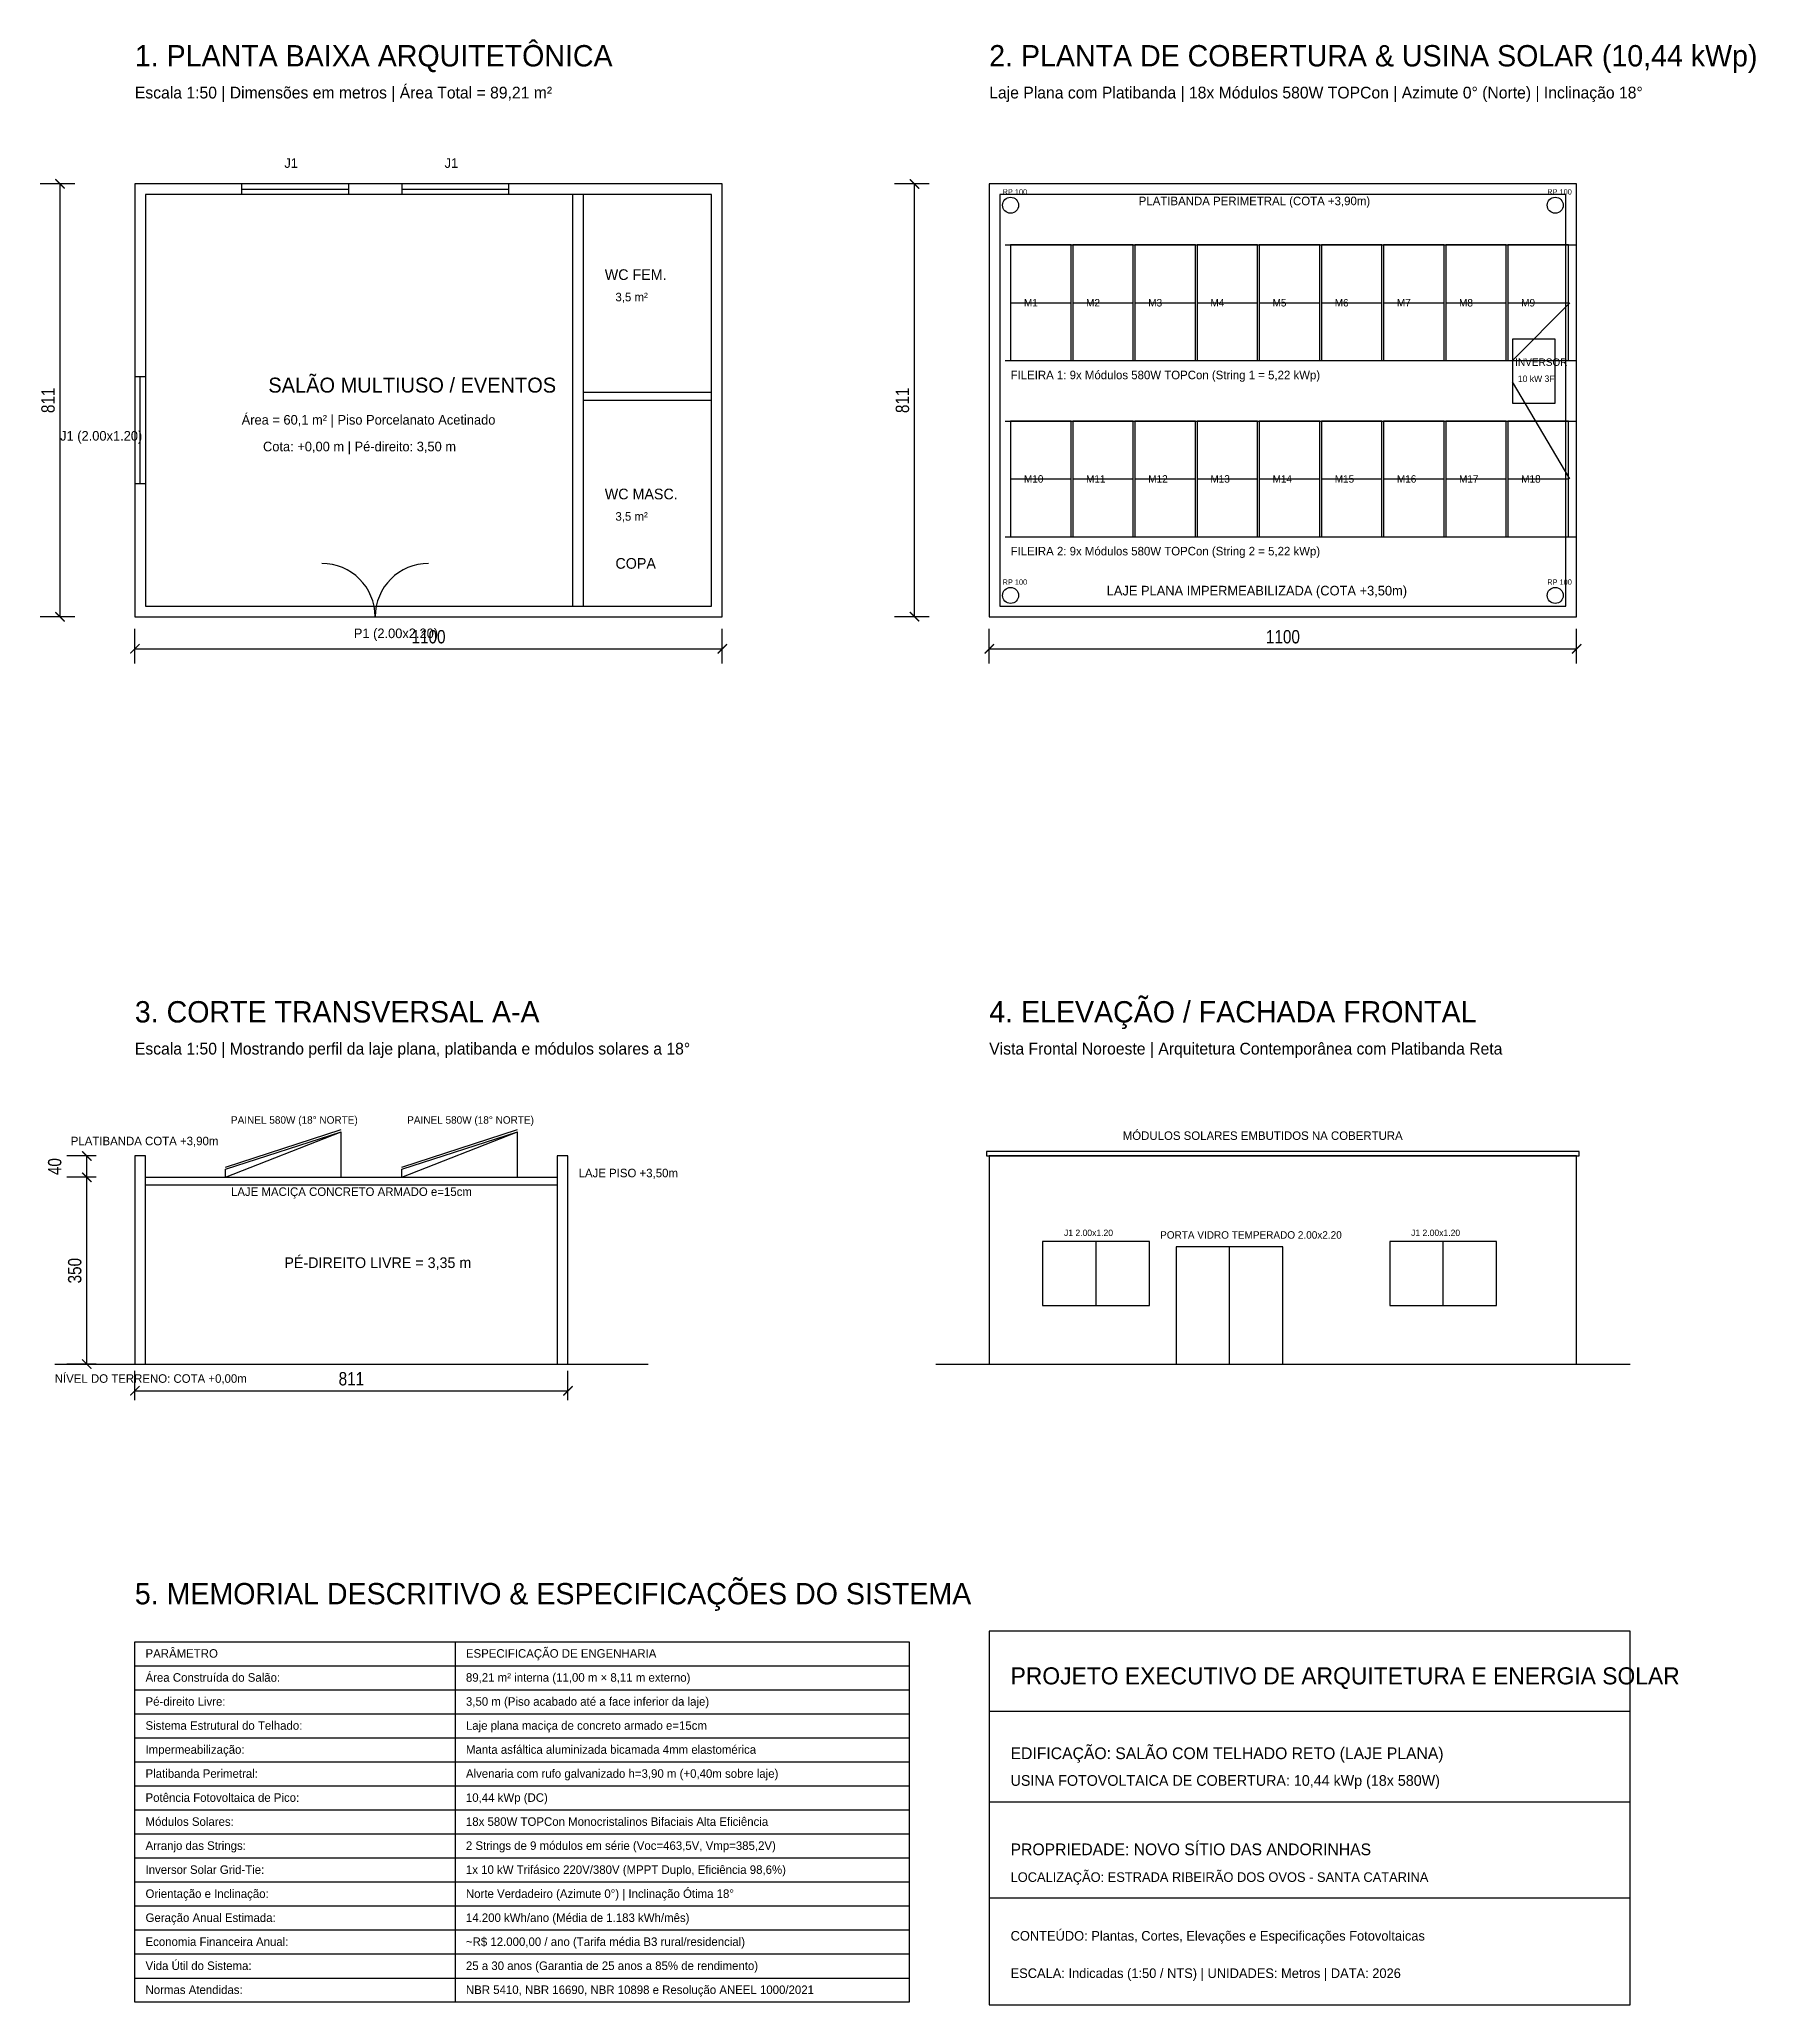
# Model space of a CAD drawing. Header units: metres. Extents: x -1.8 to 30.4, y -26 to 10.8.
import ezdxf

# ---------------------------------------------------------------- set-up
doc = ezdxf.new("R2010")
doc.units = ezdxf.units.M
for name, color, linetype in [('ARQ_ESQUADRIAS', 4, 'Continuous'), ('ARQ_PAREDES', 7, 'Continuous'), ('ARQ_PISO_LAJE', 8, 'Continuous'), ('ARQ_PLATIBANDA', 6, 'Continuous'), ('COTAS', 3, 'Continuous'), ('PRANCHA_SELO', 7, 'Continuous'), ('SOLAR_ELETRICO', 1, 'Continuous'), ('SOLAR_ESTRUTURA', 9, 'Continuous'), ('SOLAR_PAINEIS', 150, 'Continuous'), ('TEXTOS', 2, 'Continuous'), ('TITULOS', 7, 'Continuous')]:
    doc.layers.add(name, color=color, linetype=linetype)
doc.styles.add('OpenSansCondensed-Light', font='OpenSansCondensed-Light.ttf')
doc.dimstyles.new('EZDXF', dxfattribs={"dimtxt": 0.25, "dimasz": 0.175, "dimexe": 0.375, "dimexo": 0.125, "dimgap": 0.1, "dimtad": 1, "dimlfac": 100, "dimzin": 12, "dimdsep": 46, "dimtxsty": 'OpenSansCondensed-Light', "dimblk": 'ARCHTICK', "dimcen": 2.5, "dimazin": 3, "dimtfac": 0.5, "dimtmove": 2, "dimatfit": 3})

# ---------------------------------------------------------------- blocks, each defined once
blk = doc.blocks.new('_ARCHTICK')
at = {"color": 0, "linetype": 'BYBLOCK', "const_width": 0.15}
blk.add_lwpolyline([(-0.5, -0.5), (0.5, 0.5)], dxfattribs=at)

msp = doc.modelspace()

# ---------------------------------------------------------------- linework, layer by layer
at = {"layer": 'ARQ_ESQUADRIAS'}
for p, q in [((2, 8.11), (2, 7.91)), ((4, 8.11), (4, 7.91)), ((5, 8.11), (5, 7.91)), ((7, 8.11), (7, 7.91)), ((2, 8.01), (4, 8.01)), ((5, 8.01), (7, 8.01)), ((0, 4.5), (0.2, 4.5)), ((0.1, 2.5), (0.1, 4.5)), ((0, 2.5), (0.2, 2.5)), ((3.5, 0), (5.5, 0)), ((18, -12.9), (18, -11.7)), ((24.5, -12.9), (24.5, -11.7)), ((20.5, -14), (20.5, -11.8))]:
    msp.add_line(p, q, dxfattribs=at)
for points in [[(17, -12.9), (19, -12.9), (19, -11.7), (17, -11.7), (17, -12.9)], [(23.5, -12.9), (25.5, -12.9), (25.5, -11.7), (23.5, -11.7), (23.5, -12.9)], [(19.5, -14), (21.5, -14), (21.5, -11.8), (19.5, -11.8), (19.5, -14)]]:
    msp.add_lwpolyline(points, close=True, dxfattribs=at)
for centre, start, end in [((3.5, 0), 0, 90), ((5.5, 0), 90, 180)]:
    msp.add_arc(centre, 1, start, end, dxfattribs=at)
at = {"layer": 'ARQ_PAREDES'}
for p, q in [((8.2, 0.2), (8.2, 7.91)), ((8.4, 0.2), (8.4, 7.91)), ((8.4, 4.205), (10.8, 4.205)), ((8.4, 4.055), (10.8, 4.055)), ((6, -19.2), (6, -25.95))]:
    msp.add_line(p, q, dxfattribs=at)
for points in [[(0, 0), (11, 0), (11, 8.11), (0, 8.11), (0, 0)], [(0.2, 0.2), (10.8, 0.2), (10.8, 7.91), (0.2, 7.91), (0.2, 0.2)], [(0, -14), (0.2, -14), (0.2, -10.1), (0, -10.1), (0, -14)], [(7.91, -14), (8.11, -14), (8.11, -10.1), (7.91, -10.1), (7.91, -14)], [(16, -14), (27, -14), (27, -10.1), (16, -10.1), (16, -14)], [(0, -19.2), (14.5, -19.2), (14.5, -25.95), (0, -25.95), (0, -19.2)]]:
    msp.add_lwpolyline(points, close=True, dxfattribs=at)
at = {"layer": 'ARQ_PISO_LAJE'}
for p, q in [((-1.5, -14), (9.61, -14)), ((15, -14), (28, -14)), ((0, -19.2), (14.5, -19.2)), ((0, -19.65), (14.5, -19.65)), ((0, -20.1), (14.5, -20.1)), ((0, -20.55), (14.5, -20.55)), ((0, -21), (14.5, -21)), ((0, -21.45), (14.5, -21.45)), ((0, -21.9), (14.5, -21.9)), ((0, -22.35), (14.5, -22.35)), ((0, -22.8), (14.5, -22.8)), ((0, -23.25), (14.5, -23.25)), ((0, -23.7), (14.5, -23.7)), ((0, -24.15), (14.5, -24.15)), ((0, -24.6), (14.5, -24.6)), ((0, -25.05), (14.5, -25.05)), ((0, -25.5), (14.5, -25.5))]:
    msp.add_line(p, q, dxfattribs=at)
msp.add_lwpolyline([(0.2, -10.5), (7.91, -10.5), (7.91, -10.65), (0.2, -10.65), (0.2, -10.5)], close=True, dxfattribs=at)
for centre in [(16.4, 7.71), (26.6, 7.71), (16.4, 0.4), (26.6, 0.4)]:
    msp.add_circle(centre, 0.15, dxfattribs=at)
at = {"layer": 'ARQ_PLATIBANDA'}
for points in [[(16, 0), (27, 0), (27, 8.11), (16, 8.11), (16, 0)], [(16.2, 0.2), (26.8, 0.2), (26.8, 7.91), (16.2, 7.91), (16.2, 0.2)], [(15.95, -10.1), (27.05, -10.1), (27.05, -10.02), (15.95, -10.02), (15.95, -10.1)]]:
    msp.add_lwpolyline(points, close=True, dxfattribs=at)
at = {"layer": 'PRANCHA_SELO'}
for p, q in [((16, -20.5), (28, -20.5)), ((16, -22.2), (28, -22.2)), ((16, -24), (28, -24))]:
    msp.add_line(p, q, dxfattribs=at)
msp.add_lwpolyline([(16, -26), (28, -26), (28, -19), (16, -19), (16, -26)], close=True, dxfattribs=at)
at = {"layer": 'SOLAR_ELETRICO'}
for p, q in [((26.876, 5.883), (25.8, 4.8)), ((26.876, 2.583), (25.8, 4.4))]:
    msp.add_line(p, q, dxfattribs=at)
msp.add_lwpolyline([(25.8, 4), (26.6, 4), (26.6, 5.2), (25.8, 5.2), (25.8, 4)], close=True, dxfattribs=at)
at = {"layer": 'SOLAR_ESTRUTURA'}
for p, q in [((16.3, 6.966), (26.976, 6.966)), ((16.3, 4.8), (26.976, 4.8)), ((16.3, 3.666), (26.976, 3.666)), ((16.3, 1.5), (26.976, 1.5)), ((1.7, -10.5), (3.866378, -9.646098)), ((3.866378, -10.5), (3.866378, -9.646098)), ((5, -10.5), (7.166378, -9.646098)), ((7.166378, -10.5), (7.166378, -9.646098)), ((1.7, -10.5), (1.7, -10.35)), ((5, -10.5), (5, -10.35))]:
    msp.add_line(p, q, dxfattribs=at)
at = {"layer": 'SOLAR_PAINEIS'}
for p, q in [((16.4, 5.883), (17.534, 5.883)), ((17.564, 5.883), (18.698, 5.883)), ((18.728, 5.883), (19.862, 5.883)), ((19.892, 5.883), (21.026, 5.883)), ((21.056, 5.883), (22.19, 5.883)), ((22.22, 5.883), (23.354, 5.883)), ((23.384, 5.883), (24.518, 5.883)), ((24.548, 5.883), (25.682, 5.883)), ((25.712, 5.883), (26.846, 5.883)), ((16.4, 2.583), (17.534, 2.583)), ((17.564, 2.583), (18.698, 2.583)), ((18.728, 2.583), (19.862, 2.583)), ((19.892, 2.583), (21.026, 2.583)), ((21.056, 2.583), (22.19, 2.583)), ((22.22, 2.583), (23.354, 2.583)), ((23.384, 2.583), (24.518, 2.583)), ((24.548, 2.583), (25.682, 2.583)), ((25.712, 2.583), (26.846, 2.583)), ((1.7, -10.31), (3.866378, -9.606098)), ((1.7, -10.35), (3.866378, -9.646098)), ((5, -10.31), (7.166378, -9.606098)), ((5, -10.35), (7.166378, -9.646098))]:
    msp.add_line(p, q, dxfattribs=at)
for points in [[(16.4, 4.8), (17.534, 4.8), (17.534, 6.966), (16.4, 6.966), (16.4, 4.8)], [(17.564, 4.8), (18.698, 4.8), (18.698, 6.966), (17.564, 6.966), (17.564, 4.8)], [(18.728, 4.8), (19.862, 4.8), (19.862, 6.966), (18.728, 6.966), (18.728, 4.8)], [(19.892, 4.8), (21.026, 4.8), (21.026, 6.966), (19.892, 6.966), (19.892, 4.8)], [(21.056, 4.8), (22.19, 4.8), (22.19, 6.966), (21.056, 6.966), (21.056, 4.8)], [(22.22, 4.8), (23.354, 4.8), (23.354, 6.966), (22.22, 6.966), (22.22, 4.8)], [(23.384, 4.8), (24.518, 4.8), (24.518, 6.966), (23.384, 6.966), (23.384, 4.8)], [(24.548, 4.8), (25.682, 4.8), (25.682, 6.966), (24.548, 6.966), (24.548, 4.8)], [(25.712, 4.8), (26.846, 4.8), (26.846, 6.966), (25.712, 6.966), (25.712, 4.8)], [(16.4, 1.5), (17.534, 1.5), (17.534, 3.666), (16.4, 3.666), (16.4, 1.5)], [(17.564, 1.5), (18.698, 1.5), (18.698, 3.666), (17.564, 3.666), (17.564, 1.5)], [(18.728, 1.5), (19.862, 1.5), (19.862, 3.666), (18.728, 3.666), (18.728, 1.5)], [(19.892, 1.5), (21.026, 1.5), (21.026, 3.666), (19.892, 3.666), (19.892, 1.5)], [(21.056, 1.5), (22.19, 1.5), (22.19, 3.666), (21.056, 3.666), (21.056, 1.5)], [(22.22, 1.5), (23.354, 1.5), (23.354, 3.666), (22.22, 3.666), (22.22, 1.5)], [(23.384, 1.5), (24.518, 1.5), (24.518, 3.666), (23.384, 3.666), (23.384, 1.5)], [(24.548, 1.5), (25.682, 1.5), (25.682, 3.666), (24.548, 3.666), (24.548, 1.5)], [(25.712, 1.5), (26.846, 1.5), (26.846, 3.666), (25.712, 3.666), (25.712, 1.5)]]:
    msp.add_lwpolyline(points, close=True, dxfattribs=at)

# ---------------------------------------------------------------- texts
at = {"layer": 'SOLAR_ELETRICO'}
for s, height, p in [('INVERSOR', 0.14, (25.85, 4.7)), ('10 kW 3F', 0.12, (25.9, 4.4))]:
    msp.add_text(s, height=height, dxfattribs=at).set_placement(p)
at = {"layer": 'SOLAR_PAINEIS'}
msp.add_text('MÓDULOS SOLARES EMBUTIDOS NA COBERTURA', height=0.16, dxfattribs=at).set_placement((18.5, -9.8))
at = {"layer": 'TEXTOS'}
for s, height, p in [('Escala 1:50 | Dimensões em metros | Área Total = 89,21 m²', 0.22, (0, 9.71)), ('Laje Plana com Platibanda | 18x Módulos 580W TOPCon | Azimute 0° (Norte) | Inclinação 18°', 0.22, (16, 9.71)), ('J1', 0.18, (2.8, 8.41)), ('J1', 0.18, (5.8, 8.41)), ('RP 100', 0.1, (16.25, 7.91)), ('PLATIBANDA PERIMETRAL (COTA +3,90m)', 0.16, (18.8, 7.71)), ('RP 100', 0.1, (26.45, 7.91)), ('WC FEM.', 0.2, (8.8, 6.31)), ('3,5 m²', 0.16, (9, 5.91)), ('M1', 0.14, (16.65, 5.813)), ('M2', 0.14, (17.814, 5.813)), ('M3', 0.14, (18.978, 5.813)), ('M4', 0.14, (20.142, 5.813)), ('M5', 0.14, (21.306, 5.813)), ('M6', 0.14, (22.47, 5.813)), ('M7', 0.14, (23.634, 5.813)), ('M8', 0.14, (24.798, 5.813)), ('M9', 0.14, (25.962, 5.813)), ('SALÃO MULTIUSO / EVENTOS', 0.28, (2.5, 4.2)), ('FILEIRA 1: 9x Módulos 580W TOPCon (String 1 = 5,22 kWp)', 0.16, (16.4, 4.45)), ('Área = 60,1 m² | Piso Porcelanato Acetinado', 0.18, (2, 3.6)), ('J1 (2.00x1.20)', 0.18, (-1.4, 3.3)), ('Cota: +0,00 m | Pé-direito: 3,50 m', 0.18, (2.4, 3.1)), ('M10', 0.14, (16.65, 2.513)), ('M11', 0.14, (17.814, 2.513)), ('M12', 0.14, (18.978, 2.513)), ('M13', 0.14, (20.142, 2.513)), ('M14', 0.14, (21.306, 2.513)), ('M15', 0.14, (22.47, 2.513)), ('M16', 0.14, (23.634, 2.513)), ('M17', 0.14, (24.798, 2.513)), ('M18', 0.14, (25.962, 2.513)), ('WC MASC.', 0.2, (8.8, 2.2)), ('3,5 m²', 0.16, (9, 1.8)), ('FILEIRA 2: 9x Módulos 580W TOPCon (String 2 = 5,22 kWp)', 0.16, (16.4, 1.15)), ('COPA', 0.2, (9, 0.9)), ('RP 100', 0.1, (16.25, 0.6)), ('LAJE PLANA IMPERMEABILIZADA (COTA +3,50m)', 0.18, (18.2, 0.4)), ('RP 100', 0.1, (26.45, 0.6)), ('P1 (2.00x2.20)', 0.18, (4.1, -0.4)), ('Escala 1:50 | Mostrando perfil da laje plana, platibanda e módulos solares a 18°', 0.22, (0, -8.2)), ('Vista Frontal Noroeste | Arquitetura Contemporânea com Platibanda Reta', 0.22, (16, -8.2)), ('PAINEL 580W (18° NORTE)', 0.14, (1.8, -9.496098)), ('PAINEL 580W (18° NORTE)', 0.14, (5.1, -9.496098)), ('PLATIBANDA COTA +3,90m', 0.16, (-1.2, -9.9)), ('LAJE PISO +3,50m', 0.16, (8.31, -10.5)), ('LAJE MACIÇA CONCRETO ARMADO e=15cm', 0.16, (1.8, -10.85)), ('J1 2.00x1.20', 0.12, (17.4, -11.6)), ('PORTA VIDRO TEMPERADO 2.00x2.20', 0.14, (19.2, -11.65)), ('J1 2.00x1.20', 0.12, (23.9, -11.6)), ('PÉ-DIREITO LIVRE = 3,35 m', 0.2, (2.8, -12.2)), ('NÍVEL DO TERRENO: COTA +0,00m', 0.16, (-1.5, -14.35)), ('PARÂMETRO', 0.16, (0.2, -19.5)), ('ESPECIFICAÇÃO DE ENGENHARIA', 0.16, (6.2, -19.5)), ('Área Construída do Salão:', 0.16, (0.2, -19.95)), ('89,21 m² interna (11,00 m × 8,11 m externo)', 0.16, (6.2, -19.95)), ('Pé-direito Livre:', 0.16, (0.2, -20.4)), ('3,50 m (Piso acabado até a face inferior da laje)', 0.16, (6.2, -20.4)), ('Sistema Estrutural do Telhado:', 0.16, (0.2, -20.85)), ('Laje plana maciça de concreto armado e=15cm', 0.16, (6.2, -20.85)), ('Impermeabilização:', 0.16, (0.2, -21.3)), ('Manta asfáltica aluminizada bicamada 4mm elastomérica', 0.16, (6.2, -21.3)), ('EDIFICAÇÃO: SALÃO COM TELHADO RETO (LAJE PLANA)', 0.22, (16.4, -21.4)), ('Platibanda Perimetral:', 0.16, (0.2, -21.75)), ('Alvenaria com rufo galvanizado h=3,90 m (+0,40m sobre laje)', 0.16, (6.2, -21.75)), ('USINA FOTOVOLTAICA DE COBERTURA: 10,44 kWp (18x 580W)', 0.2, (16.4, -21.9)), ('Potência Fotovoltaica de Pico:', 0.16, (0.2, -22.2)), ('10,44 kWp (DC)', 0.16, (6.2, -22.2)), ('Módulos Solares:', 0.16, (0.2, -22.65)), ('18x 580W TOPCon Monocristalinos Bifaciais Alta Eficiência', 0.16, (6.2, -22.65)), ('Arranjo das Strings:', 0.16, (0.2, -23.1)), ('2 Strings de 9 módulos em série (Voc=463,5V, Vmp=385,2V)', 0.16, (6.2, -23.1)), ('PROPRIEDADE: NOVO SÍTIO DAS ANDORINHAS', 0.22, (16.4, -23.2)), ('Inversor Solar Grid-Tie:', 0.16, (0.2, -23.55)), ('1x 10 kW Trifásico 220V/380V (MPPT Duplo, Eficiência 98,6%)', 0.16, (6.2, -23.55)), ('LOCALIZAÇÃO: ESTRADA RIBEIRÃO DOS OVOS - SANTA CATARINA', 0.18, (16.4, -23.7)), ('Orientação e Inclinação:', 0.16, (0.2, -24)), ('Norte Verdadeiro (Azimute 0°) | Inclinação Ótima 18°', 0.16, (6.2, -24)), ('Geração Anual Estimada:', 0.16, (0.2, -24.45)), ('14.200 kWh/ano (Média de 1.183 kWh/mês)', 0.16, (6.2, -24.45)), ('CONTEÚDO: Plantas, Cortes, Elevações e Especificações Fotovoltaicas', 0.18, (16.4, -24.8)), ('Economia Financeira Anual:', 0.16, (0.2, -24.9)), ('~R$ 12.000,00 / ano (Tarifa média B3 rural/residencial)', 0.16, (6.2, -24.9)), ('Vida Útil do Sistema:', 0.16, (0.2, -25.35)), ('25 a 30 anos (Garantia de 25 anos a 85% de rendimento)', 0.16, (6.2, -25.35)), ('ESCALA: Indicadas (1:50 / NTS) | UNIDADES: Metros | DATA: 2026', 0.18, (16.4, -25.5)), ('Normas Atendidas:', 0.16, (0.2, -25.8)), ('NBR 5410, NBR 16690, NBR 10898 e Resolução ANEEL 1000/2021', 0.16, (6.2, -25.8))]:
    msp.add_text(s, height=height, dxfattribs=at).set_placement(p)
at = {"layer": 'TITULOS'}
for s, height, p in [('1. PLANTA BAIXA ARQUITETÔNICA', 0.4, (0, 10.31)), ('2. PLANTA DE COBERTURA & USINA SOLAR (10,44 kWp)', 0.4, (16, 10.31)), ('3. CORTE TRANSVERSAL A-A', 0.4, (0, -7.6)), ('4. ELEVAÇÃO / FACHADA FRONTAL', 0.4, (16, -7.6)), ('5. MEMORIAL DESCRITIVO & ESPECIFICAÇÕES DO SISTEMA', 0.4, (0, -18.5)), ('PROJETO EXECUTIVO DE ARQUITETURA E ENERGIA SOLAR', 0.32, (16.4, -20))]:
    msp.add_text(s, height=height, dxfattribs=at).set_placement(p)

# ---------------------------------------------------------------- dimensions: what is measured, and where the dimension line sits
at = {"layer": 'COTAS'}
for base, p1, p2 in [((-1.4, 0), (-1, 0), (-1, 8.11)), ((14.6, 0), (15, 0), (15, 8.11)), ((-0.9, -10.5), (-0.6, -10.5), (-0.6, -10.1)), ((-0.9, -14), (-0.6, -14), (-0.6, -10.5))]:
    msp.add_linear_dim(base=base, p1=p1, p2=p2, angle=90, dimstyle='EZDXF', dxfattribs=at).render()
for base, p1, p2 in [((0, -0.6), (0, -1), (11, -1)), ((16, -0.6), (16, -1), (27, -1)), ((0, -14.5), (0, -14.8), (8.11, -14.8))]:
    msp.add_linear_dim(base=base, p1=p1, p2=p2, dimstyle='EZDXF', dxfattribs=at).render()

doc.saveas('drawing.dxf')
